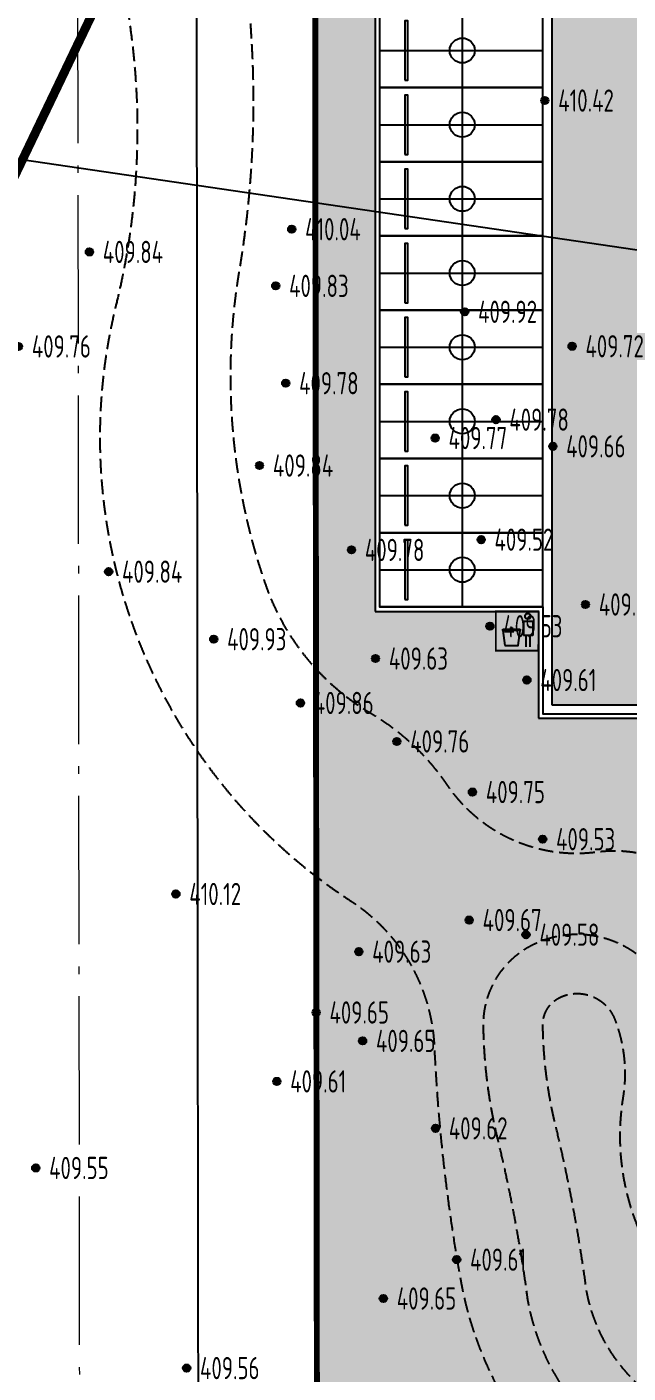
# Model space of a CAD drawing. Header units: millimetres. Extents: x 387826 to 388039216, y 3325062 to 3325368396.
# Drawn here: x 387546284 to 387566530, y 3324880601 to 3324925966 of the extents above; entities that cross this region are included whole.
import ezdxf
from ezdxf.enums import TextEntityAlignment as Align

# ---------------------------------------------------------------- set-up
doc = ezdxf.new("R2010")
doc.units = ezdxf.units.MM
doc.header["$LTSCALE"] = 1000
doc.header["$MEASUREMENT"] = 0
for name, pattern in [('000-Earth-MSCQ（不打印）$0$C2', [13.5, 10, -1.5, 0.5, -1.5]), ('000-Earth-MSCQ（不打印）$0$DIVIDE2', [0.625, 0.25, -0.125, 0, -0.125, 0, -0.125]), ('C2', [13.5, 10, -1.5, 0.5, -1.5]), ('DASH', [0.35, 0.25, -0.1]), ('DIVIDE2', [0.625, 0.25, -0.125, 0, -0.125, 0, -0.125])]:
    doc.linetypes.add(name, pattern=pattern)
for name, color, linetype in [('0 Plan-Furniture', 215, 'Continuous'), ('0 Plan-Green', 3, 'Continuous'), ('0 Plan-Green C2', 75, 'DASH'), ('0 Plan-Green Hatch', 76, 'Continuous'), ('0 Plan-Hatch 1', 8, 'Continuous'), ('0 Plan-Pavedivide', 15, 'Continuous'), ('0 Plan-Road 1', 2, 'Continuous'), ('0 Plan-Road 2', 40, 'Continuous'), ('0-SITE', 7, 'Continuous'), ('0-非设计区域', 250, 'Continuous'), ('000-Earth-MSCQ（不打印）$0$0NT-Earth Building', 251, 'Continuous'), ('000-Earth-MSCQ（不打印）$0$0NT-Earth Rord', 2, 'Continuous'), ('000-Earth-MSCQ（不打印）$0$0NT-Redline', 1, '000-Earth-MSCQ（不打印）$0$DIVIDE2'), ('000-Earth-MSCQ（不打印）$0$GCD', 251, 'Continuous'), ('000-Earth-MSCQ（不打印）$0$RD-红线', 7, 'Continuous'), ('0NT-Border', 21, 'DASH'), ('0NT-Redline', 1, 'DIVIDE2')]:
    doc.layers.add(name, color=color, linetype=linetype)
doc.layers.add('000-Earth-MSCQ（不打印）$0$RD-中线', color=1, linetype='000-Earth-MSCQ（不打印）$0$C2', lineweight=0)
doc.layers.add('RD-中线', color=1, linetype='C2', lineweight=0)
doc.layers.add('0NT-辅助线（不打印）', color=157, linetype='Continuous', plot=False)
doc.styles.add('000-Earth-MSCQ（不打印）$0$HZ', font='gbenor.shx', dxfattribs={"width": 0.8, "bigfont": 'hztxt.shx'})

# ---------------------------------------------------------------- blocks, each defined once
blk = doc.blocks.new('A$C194C63FB')
at = {"layer": '0 Plan-Pavedivide', "ltscale": 10}
for points in [[(-2500, 1250), (-2500, -1250), (3000, -1250), (3000, 1250)], [(-1650, -1000), (-1550, -1000), (-1550, 1000), (-1650, 1000)]]:
    blk.add_lwpolyline(points, close=True, dxfattribs=at)
blk.add_circle((282, 0), 420, dxfattribs=at)
at = {"layer": '0NT-辅助线（不打印）', "ltscale": 10}
for p, q in [((282, 1250), (282, -1250)), ((-2500, 0), (3000, 0))]:
    blk.add_line(p, q, dxfattribs=at)
blk = doc.blocks.new('000-Earth-MSCQ（不打印）$0$gc200')
h = blk.add_hatch(color=256)
edge = h.paths.add_edge_path()
edge.add_arc((0, 0), 0.25, 0, 360)
blk.add_circle((0, 0), 0.25)
blk = doc.blocks.new('000-Earth-MSCQ（不打印）')
at = {"layer": '000-Earth-MSCQ（不打印）$0$0NT-Earth Building', "flags": 128}
blk.add_lwpolyline([(387530523, 3324923785), (387569591, 3324918045), (387570507, 3324932021), (387571970, 3324952524)], dxfattribs=at)
at = {"layer": '000-Earth-MSCQ（不打印）$0$0NT-Earth Rord', "color": 8}
blk.add_lwpolyline([(387812091, 3325157336), (387803520, 3325142962), (387806085, 3325140996), (387789740, 3325111572), (387783836, 3325112751, 0.044396), (387777604, 3325113081, 0.292814), (387770442, 3325107823), (387767042, 3325098395), (387742439, 3325107401), (387733962, 3325100495), (387710761, 3325103573), (387707062, 3325086343), (387664000, 3325090184), (387658618, 3325029855), (387656935, 3325010980), (387655486, 3324994740), (387654965, 3324989077, -0.149248), (387646090, 3324967247, -0.176481), (387620643, 3324951141, -0.061287), (387606030, 3324950121), (387564308, 3324950070), (387551979, 3324937711), (387552033, 3324893807), (387552063, 3324868731)], format="xyb", dxfattribs=at)
at = {"layer": '000-Earth-MSCQ（不打印）$0$0NT-Redline', "ltscale": 2, "const_width": 200, "flags": 128}
blk.add_lwpolyline([(387727149, 3325038561), (387731947, 3325045522), (387732793, 3325048405), (387736658, 3325052380), (387738724, 3325053062), (387755596, 3325073700), (387757359, 3325075810), (387765031, 3325091176), (387763567, 3325091307), (387766674, 3325095973), (387768081, 3325098002), (387742439, 3325107401), (387733962, 3325100495), (387710761, 3325103573), (387709168, 3325096153), (387707062, 3325086343), (387667982, 3325089798), (387659067, 3324989866, -0.388035), (387611316, 3324946127), (387565970, 3324946072), (387555981, 3324936059), (387556068, 3324865035), (387556223, 3324859820), (387559228, 3324808008), (387571720, 3324797668), (387579381, 3324798672), (387574233, 3324808495), (387578832, 3324814782), (387583345, 3324819564), (387587163, 3324822804), (387589540, 3324824523), (387592355, 3324826109), (387596137, 3324826850), (387597082, 3324832681), (387591571, 3324839025), (387608981, 3324853035), (387614411, 3324846804), (387614514, 3324846803), (387616795, 3324854896), (387623174, 3324853940), (387635096, 3324877615), (387637326, 3324880091), (387648093, 3324901769), (387653676, 3324913099), (387659030, 3324926313), (387666293, 3324933026), (387674563, 3324955273), (387674699, 3324955834), (387679274, 3324966056), (387692671, 3324988472), (387687672, 3324991570), (387699107, 3325013209), (387703731, 3325018963), (387707661, 3325021086), (387708979, 3325021533), (387713125, 3325024321), (387719878, 3325030250)], format="xyb", close=True, dxfattribs=at)
at = {"layer": '000-Earth-MSCQ（不打印）$0$RD-中线', "ltscale": 0.5, "flags": 128}
blk.add_lwpolyline([(387547959, 3324954050), (387548068, 3324865025, 0.014178), (387548236, 3324859357), (387552840, 3324779970)], format="xyb", dxfattribs=at)
at = {"layer": '000-Earth-MSCQ（不打印）$0$RD-红线', "color": 1, "ltscale": 10}
blk.add_line((387555981, 3324936059), (387556068, 3324865035), dxfattribs=at)
at = {"layer": '000-Earth-MSCQ（不打印）$0$GCD', "linetype": 'Continuous'}
ref = blk.add_blockref('000-Earth-MSCQ（不打印）$0$gc200', (387563728, 3324923486), dxfattribs=dict(at, xscale=500, yscale=500, zscale=500))
ref.add_attrib('height', '410.42', dxfattribs={"linetype": 'Continuous', "height": 750, "style": '000-Earth-MSCQ（不打印）$0$HZ', "width": 0.8}).set_placement((387564178, 3324923486), align=Align.MIDDLE_LEFT)
ref = blk.add_blockref('000-Earth-MSCQ（不打印）$0$gc200', (387555202, 3324919149), dxfattribs=dict(at, xscale=500, yscale=500, zscale=500))
ref.add_attrib('height', '410.04', dxfattribs={"linetype": 'Continuous', "height": 750, "style": '000-Earth-MSCQ（不打印）$0$HZ', "width": 0.8}).set_placement((387555652, 3324919149), align=Align.MIDDLE_LEFT)
ref = blk.add_blockref('000-Earth-MSCQ（不打印）$0$gc200', (387548388, 3324918384), dxfattribs=dict(at, xscale=500, yscale=500, zscale=500))
ref.add_attrib('height', '409.84', dxfattribs={"linetype": 'Continuous', "height": 750, "style": '000-Earth-MSCQ（不打印）$0$HZ', "width": 0.8}).set_placement((387548838, 3324918384), align=Align.MIDDLE_LEFT)
ref = blk.add_blockref('000-Earth-MSCQ（不打印）$0$gc200', (387554663, 3324917240), dxfattribs=dict(at, xscale=500, yscale=500, zscale=500))
ref.add_attrib('height', '409.83', dxfattribs={"linetype": 'Continuous', "height": 750, "style": '000-Earth-MSCQ（不打印）$0$HZ', "width": 0.8}).set_placement((387555113, 3324917240), align=Align.MIDDLE_LEFT)
ref = blk.add_blockref('000-Earth-MSCQ（不打印）$0$gc200', (387561028, 3324916367), dxfattribs=dict(at, xscale=500, yscale=500, zscale=500))
ref.add_attrib('height', '409.92', dxfattribs={"linetype": 'Continuous', "height": 750, "style": '000-Earth-MSCQ（不打印）$0$HZ', "width": 0.8}).set_placement((387561478, 3324916367), align=Align.MIDDLE_LEFT)
ref = blk.add_blockref('000-Earth-MSCQ（不打印）$0$gc200', (387545998, 3324915199), dxfattribs=dict(at, xscale=500, yscale=500, zscale=500))
ref.add_attrib('height', '409.76', dxfattribs={"linetype": 'Continuous', "height": 750, "style": '000-Earth-MSCQ（不打印）$0$HZ', "width": 0.8}).set_placement((387546448, 3324915199), align=Align.MIDDLE_LEFT)
ref = blk.add_blockref('000-Earth-MSCQ（不打印）$0$gc200', (387564644, 3324915205), dxfattribs=dict(at, xscale=500, yscale=500, zscale=500))
ref.add_attrib('height', '409.72', dxfattribs={"linetype": 'Continuous', "height": 750, "style": '000-Earth-MSCQ（不打印）$0$HZ', "width": 0.8}).set_placement((387565094, 3324915205), align=Align.MIDDLE_LEFT)
ref = blk.add_blockref('000-Earth-MSCQ（不打印）$0$gc200', (387555000, 3324913960), dxfattribs=dict(at, xscale=500, yscale=500, zscale=500))
ref.add_attrib('height', '409.78', dxfattribs={"linetype": 'Continuous', "height": 750, "style": '000-Earth-MSCQ（不打印）$0$HZ', "width": 0.8}).set_placement((387555450, 3324913960), align=Align.MIDDLE_LEFT)
ref = blk.add_blockref('000-Earth-MSCQ（不打印）$0$gc200', (387562081, 3324912732), dxfattribs=dict(at, xscale=500, yscale=500, zscale=500))
ref.add_attrib('height', '409.78', dxfattribs={"linetype": 'Continuous', "height": 750, "style": '000-Earth-MSCQ（不打印）$0$HZ', "width": 0.8}).set_placement((387562531, 3324912732), align=Align.MIDDLE_LEFT)
ref = blk.add_blockref('000-Earth-MSCQ（不打印）$0$gc200', (387560033, 3324912111), dxfattribs=dict(at, xscale=500, yscale=500, zscale=500))
ref.add_attrib('height', '409.77', dxfattribs={"linetype": 'Continuous', "height": 750, "style": '000-Earth-MSCQ（不打印）$0$HZ', "width": 0.8}).set_placement((387560483, 3324912111), align=Align.MIDDLE_LEFT)
ref = blk.add_blockref('000-Earth-MSCQ（不打印）$0$gc200', (387563994, 3324911832), dxfattribs=dict(at, xscale=500, yscale=500, zscale=500))
ref.add_attrib('height', '409.66', dxfattribs={"linetype": 'Continuous', "height": 750, "style": '000-Earth-MSCQ（不打印）$0$HZ', "width": 0.8}).set_placement((387564444, 3324911832), align=Align.MIDDLE_LEFT)
ref = blk.add_blockref('000-Earth-MSCQ（不打印）$0$gc200', (387554118, 3324911185), dxfattribs=dict(at, xscale=500, yscale=500, zscale=500))
ref.add_attrib('height', '409.84', dxfattribs={"linetype": 'Continuous', "height": 750, "style": '000-Earth-MSCQ（不打印）$0$HZ', "width": 0.8}).set_placement((387554568, 3324911185), align=Align.MIDDLE_LEFT)
ref = blk.add_blockref('000-Earth-MSCQ（不打印）$0$gc200', (387561580, 3324908688), dxfattribs=dict(at, xscale=500, yscale=500, zscale=500))
ref.add_attrib('height', '409.52', dxfattribs={"linetype": 'Continuous', "height": 750, "style": '000-Earth-MSCQ（不打印）$0$HZ', "width": 0.8}).set_placement((387562030, 3324908688), align=Align.MIDDLE_LEFT)
ref = blk.add_blockref('000-Earth-MSCQ（不打印）$0$gc200', (387557215, 3324908342), dxfattribs=dict(at, xscale=500, yscale=500, zscale=500))
ref.add_attrib('height', '409.78', dxfattribs={"linetype": 'Continuous', "height": 750, "style": '000-Earth-MSCQ（不打印）$0$HZ', "width": 0.8}).set_placement((387557665, 3324908342), align=Align.MIDDLE_LEFT)
ref = blk.add_blockref('000-Earth-MSCQ（不打印）$0$gc200', (387549036, 3324907608), dxfattribs=dict(at, xscale=500, yscale=500, zscale=500))
ref.add_attrib('height', '409.84', dxfattribs={"linetype": 'Continuous', "height": 750, "style": '000-Earth-MSCQ（不打印）$0$HZ', "width": 0.8}).set_placement((387549486, 3324907608), align=Align.MIDDLE_LEFT)
ref = blk.add_blockref('000-Earth-MSCQ（不打印）$0$gc200', (387565094, 3324906503), dxfattribs=dict(at, xscale=500, yscale=500, zscale=500))
ref.add_attrib('height', '409.53', dxfattribs={"linetype": 'Continuous', "height": 750, "style": '000-Earth-MSCQ（不打印）$0$HZ', "width": 0.8}).set_placement((387565544, 3324906503), align=Align.MIDDLE_LEFT)
ref = blk.add_blockref('000-Earth-MSCQ（不打印）$0$gc200', (387561878, 3324905770), dxfattribs=dict(at, xscale=500, yscale=500, zscale=500))
ref.add_attrib('height', '409.53', dxfattribs={"linetype": 'Continuous', "height": 750, "style": '000-Earth-MSCQ（不打印）$0$HZ', "width": 0.8}).set_placement((387562328, 3324905770), align=Align.MIDDLE_LEFT)
ref = blk.add_blockref('000-Earth-MSCQ（不打印）$0$gc200', (387552575, 3324905333), dxfattribs=dict(at, xscale=500, yscale=500, zscale=500))
ref.add_attrib('height', '409.93', dxfattribs={"linetype": 'Continuous', "height": 750, "style": '000-Earth-MSCQ（不打印）$0$HZ', "width": 0.8}).set_placement((387553025, 3324905333), align=Align.MIDDLE_LEFT)
ref = blk.add_blockref('000-Earth-MSCQ（不打印）$0$gc200', (387558023, 3324904681), dxfattribs=dict(at, xscale=500, yscale=500, zscale=500))
ref.add_attrib('height', '409.63', dxfattribs={"linetype": 'Continuous', "height": 750, "style": '000-Earth-MSCQ（不打印）$0$HZ', "width": 0.8}).set_placement((387558473, 3324904681), align=Align.MIDDLE_LEFT)
ref = blk.add_blockref('000-Earth-MSCQ（不打印）$0$gc200', (387563124, 3324903957), dxfattribs=dict(at, xscale=500, yscale=500, zscale=500))
ref.add_attrib('height', '409.61', dxfattribs={"linetype": 'Continuous', "height": 750, "style": '000-Earth-MSCQ（不打印）$0$HZ', "width": 0.8}).set_placement((387563574, 3324903957), align=Align.MIDDLE_LEFT)
ref = blk.add_blockref('000-Earth-MSCQ（不打印）$0$gc200', (387555494, 3324903184), dxfattribs=dict(at, xscale=500, yscale=500, zscale=500))
ref.add_attrib('height', '409.86', dxfattribs={"linetype": 'Continuous', "height": 750, "style": '000-Earth-MSCQ（不打印）$0$HZ', "width": 0.8}).set_placement((387555944, 3324903184), align=Align.MIDDLE_LEFT)
ref = blk.add_blockref('000-Earth-MSCQ（不打印）$0$gc200', (387558743, 3324901888), dxfattribs=dict(at, xscale=500, yscale=500, zscale=500))
ref.add_attrib('height', '409.76', dxfattribs={"linetype": 'Continuous', "height": 750, "style": '000-Earth-MSCQ（不打印）$0$HZ', "width": 0.8}).set_placement((387559193, 3324901888), align=Align.MIDDLE_LEFT)
ref = blk.add_blockref('000-Earth-MSCQ（不打印）$0$gc200', (387561288, 3324900182), dxfattribs=dict(at, xscale=500, yscale=500, zscale=500))
ref.add_attrib('height', '409.75', dxfattribs={"linetype": 'Continuous', "height": 750, "style": '000-Earth-MSCQ（不打印）$0$HZ', "width": 0.8}).set_placement((387561739, 3324900182), align=Align.MIDDLE_LEFT)
ref = blk.add_blockref('000-Earth-MSCQ（不打印）$0$gc200', (387563654, 3324898593), dxfattribs=dict(at, xscale=500, yscale=500, zscale=500))
ref.add_attrib('height', '409.53', dxfattribs={"linetype": 'Continuous', "height": 750, "style": '000-Earth-MSCQ（不打印）$0$HZ', "width": 0.8}).set_placement((387564104, 3324898593), align=Align.MIDDLE_LEFT)
ref = blk.add_blockref('000-Earth-MSCQ（不打印）$0$gc200', (387551302, 3324896746), dxfattribs=dict(at, xscale=500, yscale=500, zscale=500))
ref.add_attrib('height', '410.12', dxfattribs={"linetype": 'Continuous', "height": 750, "style": '000-Earth-MSCQ（不打印）$0$HZ', "width": 0.8}).set_placement((387551752, 3324896746), align=Align.MIDDLE_LEFT)
ref = blk.add_blockref('000-Earth-MSCQ（不打印）$0$gc200', (387561181, 3324895868), dxfattribs=dict(at, xscale=500, yscale=500, zscale=500))
ref.add_attrib('height', '409.67', dxfattribs={"linetype": 'Continuous', "height": 750, "style": '000-Earth-MSCQ（不打印）$0$HZ', "width": 0.8}).set_placement((387561631, 3324895868), align=Align.MIDDLE_LEFT)
ref = blk.add_blockref('000-Earth-MSCQ（不打印）$0$gc200', (387563094, 3324895376), dxfattribs=dict(at, xscale=500, yscale=500, zscale=500))
ref.add_attrib('height', '409.58', dxfattribs={"linetype": 'Continuous', "height": 750, "style": '000-Earth-MSCQ（不打印）$0$HZ', "width": 0.8}).set_placement((387563544, 3324895376), align=Align.MIDDLE_LEFT)
ref = blk.add_blockref('000-Earth-MSCQ（不打印）$0$gc200', (387557462, 3324894804), dxfattribs=dict(at, xscale=500, yscale=500, zscale=500))
ref.add_attrib('height', '409.63', dxfattribs={"linetype": 'Continuous', "height": 750, "style": '000-Earth-MSCQ（不打印）$0$HZ', "width": 0.8}).set_placement((387557912, 3324894804), align=Align.MIDDLE_LEFT)
ref = blk.add_blockref('000-Earth-MSCQ（不打印）$0$gc200', (387556023, 3324892754), dxfattribs=dict(at, xscale=500, yscale=500, zscale=500))
ref.add_attrib('height', '409.65', dxfattribs={"linetype": 'Continuous', "height": 750, "style": '000-Earth-MSCQ（不打印）$0$HZ', "width": 0.8}).set_placement((387556473, 3324892754), align=Align.MIDDLE_LEFT)
ref = blk.add_blockref('000-Earth-MSCQ（不打印）$0$gc200', (387557589, 3324891796), dxfattribs=dict(at, xscale=500, yscale=500, zscale=500))
ref.add_attrib('height', '409.65', dxfattribs={"linetype": 'Continuous', "height": 750, "style": '000-Earth-MSCQ（不打印）$0$HZ', "width": 0.8}).set_placement((387558039, 3324891796), align=Align.MIDDLE_LEFT)
ref = blk.add_blockref('000-Earth-MSCQ（不打印）$0$gc200', (387554700, 3324890431), dxfattribs=dict(at, xscale=500, yscale=500, zscale=500))
ref.add_attrib('height', '409.61', dxfattribs={"linetype": 'Continuous', "height": 750, "style": '000-Earth-MSCQ（不打印）$0$HZ', "width": 0.8}).set_placement((387555150, 3324890431), align=Align.MIDDLE_LEFT)
ref = blk.add_blockref('000-Earth-MSCQ（不打印）$0$gc200', (387560042, 3324888849), dxfattribs=dict(at, xscale=500, yscale=500, zscale=500))
ref.add_attrib('height', '409.62', dxfattribs={"linetype": 'Continuous', "height": 750, "style": '000-Earth-MSCQ（不打印）$0$HZ', "width": 0.8}).set_placement((387560492, 3324888849), align=Align.MIDDLE_LEFT)
ref = blk.add_blockref('000-Earth-MSCQ（不打印）$0$gc200', (387546580, 3324887514), dxfattribs=dict(at, xscale=500, yscale=500, zscale=500))
ref.add_attrib('height', '409.55', dxfattribs={"linetype": 'Continuous', "height": 750, "style": '000-Earth-MSCQ（不打印）$0$HZ', "width": 0.8}).set_placement((387547030, 3324887514), align=Align.MIDDLE_LEFT)
ref = blk.add_blockref('000-Earth-MSCQ（不打印）$0$gc200', (387560758, 3324884425), dxfattribs=dict(at, xscale=500, yscale=500, zscale=500))
ref.add_attrib('height', '409.61', dxfattribs={"linetype": 'Continuous', "height": 750, "style": '000-Earth-MSCQ（不打印）$0$HZ', "width": 0.8}).set_placement((387561208, 3324884425), align=Align.MIDDLE_LEFT)
ref = blk.add_blockref('000-Earth-MSCQ（不打印）$0$gc200', (387558289, 3324883115), dxfattribs=dict(at, xscale=500, yscale=500, zscale=500))
ref.add_attrib('height', '409.65', dxfattribs={"linetype": 'Continuous', "height": 750, "style": '000-Earth-MSCQ（不打印）$0$HZ', "width": 0.8}).set_placement((387558739, 3324883115), align=Align.MIDDLE_LEFT)
ref = blk.add_blockref('000-Earth-MSCQ（不打印）$0$gc200', (387551663, 3324880770), dxfattribs=dict(at, xscale=500, yscale=500, zscale=500))
ref.add_attrib('height', '409.56', dxfattribs={"linetype": 'Continuous', "height": 750, "style": '000-Earth-MSCQ（不打印）$0$HZ', "width": 0.8}).set_placement((387552113, 3324880770), align=Align.MIDDLE_LEFT)
blk = doc.blocks.new('fsdeghfgjfg')
at = {"layer": '0 Plan-Furniture'}
for p, q in [((481420.931, 3490947.709), (481420.931, 3490947.778)), ((481420.931, 3490947.778), (481421.831, 3490947.778)), ((481421.343, 3490947.778), (481421.343, 3490947.865)), ((481421.343, 3490947.865), (481421.42, 3490947.865)), ((481421.42, 3490947.865), (481421.42, 3490947.778)), ((481421.831, 3490947.778), (481421.831, 3490947.709)), ((481422.01, 3490948.201), (481422.505, 3490948.201)), ((481422.01, 3490948.201), (481422.011, 3490947.445)), ((481422.505, 3490948.201), (481422.505, 3490947.445)), ((481422.505, 3490947.445), (481422.011, 3490947.445)), ((481422.16, 3490946.859), (481422.16, 3490947.445)), ((481422.349, 3490947.445), (481422.349, 3490946.859))]:
    blk.add_line(p, q, dxfattribs=at)
at = {"layer": '0 Plan-Furniture', "const_width": 0.1}
blk.add_lwpolyline([(481420.558, 3490948.721), (481420.558, 3490946.646), (481422.799, 3490946.646), (481422.799, 3490948.721)], close=True, dxfattribs=at)
at = {"layer": '0 Plan-Furniture'}
blk.add_lwpolyline([(481421.031, 3490946.93), (481421.73, 3490946.93), (481421.83, 3490947.709), (481420.931, 3490947.709)], close=True, dxfattribs=at)
blk.add_circle((481422.244, 3490948.459), 0.152, dxfattribs=at)

msp = doc.modelspace()

# ---------------------------------------------------------------- hatches: boundary and pattern name
at = {"layer": '0 Plan-Green Hatch', "ltscale": 10}
h = msp.add_hatch(dxfattribs=at)
h.set_pattern_fill('GRASS', color=256, scale=400, double=1)
h.set_pattern_definition([(90, (387910883.6, 3325096422.7), (-798.2364, 798.2364), [211.6645, -1384.808]), (45, (387910883.6, 3325096422.7), (-798.237, 798.237), [211.6645, -917.213]), (135, (387910883.6, 3325096422.7), (-798.237, -798.237), [211.6645, -917.213])])
edge = h.paths.add_edge_path()
edge.add_line((387564087, 3324808679), (387562590, 3324819517))
edge.add_arc((387605680, 3324825470), 43500, 114.1135, 187.865, ccw=False)
edge.add_arc((387581781, 3324878865), 15000, 294.1135, 372.9095)
edge.add_line((387596401, 3324882216), (387591598, 3324881444))
edge.add_arc((387632666, 3324896181), 43631, 171.4451, 199.7405, ccw=False)
edge.add_line((387589520, 3324902672), (387585472, 3324902672))
edge.add_line((387585472, 3324902672), (387585472, 3324896072))
edge.add_line((387585472, 3324896072), (387583771, 3324896072))
edge.add_line((387583771, 3324896072), (387583772, 3324893072))
edge.add_line((387583772, 3324893072), (387584322, 3324893072))
edge.add_line((387584322, 3324893072), (387584322, 3324886222))
edge.add_line((387584322, 3324886222), (387575072, 3324886222))
edge.add_line((387575072, 3324886222), (387575072, 3324893072))
edge.add_line((387575072, 3324893072), (387576922, 3324893072))
edge.add_line((387576922, 3324893072), (387576922, 3324896072))
edge.add_line((387576922, 3324896072), (387573922, 3324896072))
edge.add_line((387573922, 3324896072), (387573922, 3324902672))
edge.add_line((387573922, 3324902672), (387563512, 3324902672))
edge.add_line((387563512, 3324902672), (387563512, 3324906272))
edge.add_line((387563512, 3324906272), (387558012, 3324906272))
edge.add_line((387558012, 3324906272), (387558012, 3324931572))
edge.add_line((387558012, 3324931572), (387563512, 3324931572))
edge.add_line((387563512, 3324931572), (387563512, 3324932400))
edge.add_line((387563512, 3324932400), (387563836, 3324932725))
edge.add_line((387563836, 3324932725), (387559942, 3324936609))
edge.add_line((387559942, 3324936609), (387565450, 3324942131))
edge.add_line((387565450, 3324942131), (387569344, 3324938247))
edge.add_line((387569344, 3324938247), (387569668, 3324938572))
edge.add_line((387569668, 3324938572), (387569853, 3324938572))
edge.add_line((387569853, 3324938572), (387569853, 3324944072))
edge.add_line((387569853, 3324944072), (387580153, 3324944072))
edge.add_line((387580153, 3324944072), (387580153, 3324938572))
edge.add_line((387580153, 3324938572), (387580503, 3324938572))
edge.add_arc((387564914, 3324960011), 26508, 306.0222, 323.9778)
edge.add_line((387586353, 3324944422), (387586353, 3324946072))
edge.add_line((387586353, 3324946072), (387565970, 3324946072))
edge.add_line((387565970, 3324946072), (387555981, 3324936059))
edge.add_line((387555981, 3324936059), (387556083, 3324865035))
edge.add_line((387556083, 3324865035), (387556223, 3324859820))
edge.add_line((387556223, 3324859820), (387559228, 3324808008))
edge.add_line((387559228, 3324808008), (387564087, 3324808679))
at = {"layer": '0 Plan-Hatch 1', "ltscale": 10}
h = msp.add_hatch(dxfattribs=at)
h.set_pattern_fill('混凝土', color=256, scale=200)
h.set_pattern_definition([(50, (387585506.2, 3324938266), (1434.52, -125.504), [150, -1650]), (355, (387585506.2, 3324938266), (-277.503, 1504.384), [120, -1320]), (100.4514, (387585625.7, 3324938255.5), (1157.02, 1378.88), [127.48, -1402.284]), (46.184, (387585506.2, 3324938666), (2134.48, -331.04), [225, -2475]), (96.6356, (387585684, 3324938638.4), (1869.33, 1948.24), [191.22, -2103.43]), (351.184, (387585506.2, 3324938666), (1869.32, 1948.24), [180, -1980]), (21, (387585706.2, 3324938566), (1193.814, -805.238), [150, -1650]), (326, (387585706.2, 3324938566), (486.63, 1450.3), [120, -1320]), (71.4514, (387585805.7, 3324938498.9), (1680.445, 645.06), [127.48, -1402.284]), (37.5, (387585506.2, 3324938265.96), (24.32, 665.788), [0, -1304, 0, -1340, 0, -1325]), (7.5, (387585506.2, 3324938265.96), (526.139, 788.823), [0, -764, 0, -1274, 0, -505]), (327.5, (387585060.2, 3324938265.96), (1067.645, -45.11), [0, -500, 0, -1560, 0, -2070]), (317.5, (387584860.2, 3324938266), (1166.372, 200.21), [0, -650, 0, -1036, 0, -1470])])
edge = h.paths.add_edge_path()
edge.add_line((387563962, 3324903122), (387569362, 3324903122))
edge.add_line((387569362, 3324903122), (387569362, 3324926422))
edge.add_arc((387575662, 3324926422), 6300, 90, 180, ccw=False)
edge.add_line((387575662, 3324932722), (387592203, 3324932722))
edge.add_line((387592203, 3324932722), (387592203, 3324946591))
edge.add_arc((387598496, 3324946597), 6293, 115.3465, 180.048, ccw=False)
edge.add_line((387595802, 3324952284), (387583170, 3324952250))
edge.add_arc((387580510, 3324946547), 6293, -0.0398, 64.9946, ccw=False)
edge.add_line((387586803, 3324946543), (387586803, 3324944422))
edge.add_arc((387580503, 3324944422), 6300, -90, 0, ccw=False)
edge.add_line((387580503, 3324938122), (387569855, 3324938122))
edge.add_line((387569855, 3324938122), (387563962, 3324932214))
edge.add_line((387563962, 3324932214), (387563962, 3324903122))

# ---------------------------------------------------------------- linework, layer by layer
at = {"layer": '0 Plan-Green', "ltscale": 10}
for p, q in [((387558012, 3324931572), (387558012, 3324906272)), ((387558012, 3324906272), (387563512, 3324906272)), ((387563512, 3324906272), (387563512, 3324902672)), ((387563512, 3324902672), (387569812, 3324902672))]:
    msp.add_line(p, q, dxfattribs=at)
at = {"layer": '0 Plan-Green C2', "ltscale": 2, "flags": 128}
for points in [[(387584010, 3324950094, -0.085161), (387572162, 3324949603, 0.05038), (387565283, 3324949794, 0.31345), (387560659, 3324946051, -0.105907), (387558286, 3324941644, 0.061514), (387555496, 3324937405, 0.143121), (387553699, 3324927231, -0.068973), (387553431, 3324917748, 0.125208), (387554310, 3324907194, 0.178049), (387557864, 3324902840, -0.110717), (387560425, 3324900434, 0.283798), (387565478, 3324898166, -0.493255), (387570482, 3324893165, 0.091737), (387570796, 3324887130, 0.465825), (387578961, 3324883046, -0.209201), (387584589, 3324883020, -0.209201)], [(387549031, 3324934292, -0.127231), (387549707, 3324929263, 0.065844), (387549746, 3324926060, -0.096532), (387549282, 3324916586, 0.31866), (387557200, 3324896506, -0.241096), (387560004, 3324891602, 0.033088), (387560895, 3324883707, 0.174484), (387565071, 3324876480, -0.276017), (387567121, 3324870514, 0.084718), (387566927, 3324865519, -0.232579), (387564607, 3324858670, 0.227703), (387560661, 3324847369, -0.122597), (387559235, 3324836647, 0.429401), (387562400, 3324829837, 0.311116)], [(387566694, 3324877845, -0.213328), (387563153, 3324883087, 0.026241), (387562144, 3324888482, -0.055856), (387561661, 3324892299, -0.30077), (387563461, 3324895106, -0.426789), (387567938, 3324893264, -0.134224), (387568333, 3324889579, 0.168676), (387569036, 3324885587, 0.104873), (387572020, 3324882166, 0.114979), (387575999, 3324880410, 0.144854), (387579515, 3324880767, -0.135424), (387583169, 3324881206, -0.336293), (387586218, 3324878077, -0.05633), (387586264, 3324873908, -0.546152), (387582675, 3324872087, -0.088506), (387581164, 3324873377, 0.244027), (387575010, 3324876013, -0.130858), (387566694, 3324877845, 2.527194)], [(387567111, 3324880004, -0.17603), (387565130, 3324883395, 0.026037), (387564088, 3324888953, -0.055856), (387563661, 3324892327, -0.30077), (387564270, 3324893277, -0.426789), (387566076, 3324892534, -0.134224), (387566359, 3324889898, 0.168676), (387567288, 3324884614, 0.060395), (387569121, 3324882094)]]:
    msp.add_lwpolyline(points, format="xyb", dxfattribs=at)
at = {"layer": '0 Plan-Pavedivide', "ltscale": 10}
for p, q in [((387563962, 3324932214), (387563962, 3324903122)), ((387563962, 3324903122), (387569362, 3324903122))]:
    msp.add_line(p, q, dxfattribs=at)
at = {"layer": '0 Plan-Road 1', "ltscale": 10}
msp.add_lwpolyline([(387580003, 3324938422), (387580003, 3324943922), (387570003, 3324943922), (387570003, 3324938422), (387569731, 3324938422), (387569345, 3324938035), (387565451, 3324941919), (387560154, 3324936609), (387564048, 3324932725), (387563662, 3324932338), (387563662, 3324931422), (387558162, 3324931422), (387558162, 3324906422), (387563662, 3324906422), (387563662, 3324902822), (387569662, 3324902822), (387569662, 3324906422), (387575162, 3324906422), (387575162, 3324926422), (387569662, 3324926422)], dxfattribs=at)
at = {"layer": '0 Plan-Road 2', "ltscale": 10}
msp.add_line((387563662, 3324906422), (387558162, 3324906422), dxfattribs=at)
at = {"layer": '0-非设计区域', "ltscale": 10}
msp.add_lwpolyline([(387687294, 3325161743), (387779136, 3325117829), (387724265, 3325003071), (387706528, 3325011552), (387651681, 3324896843), (387648024, 3324898592), (387593153, 3324783833), (387501311, 3324827747), (387556182, 3324942505), (387559839, 3324940757), (387614710, 3325055515), (387632447, 3325047034)], close=True, dxfattribs=at)
at = {"layer": '0NT-Border', "linetype": 'DASH', "ltscale": 4, "const_width": 300}
msp.add_lwpolyline([(387648024, 3324898592), (387593153, 3324783833), (387501311, 3324827747), (387556182, 3324942505), (387559839, 3324940757)], dxfattribs=at)
at = {"layer": '0NT-Redline', "ltscale": 2, "const_width": 200, "flags": 128}
msp.add_lwpolyline([(387727149, 3325038561), (387731947, 3325045522), (387732793, 3325048405), (387736658, 3325052380), (387738724, 3325053062), (387755596, 3325073700), (387757359, 3325075810), (387765031, 3325091176), (387763567, 3325091307), (387766674, 3325095973), (387768081, 3325098002), (387742439, 3325107401), (387733962, 3325100495), (387710761, 3325103573), (387709168, 3325096153), (387707062, 3325086343), (387667982, 3325089798), (387659067, 3324989866, -0.388035), (387611316, 3324946127), (387565970, 3324946072), (387555981, 3324936059), (387556068, 3324865035), (387556223, 3324859820), (387559228, 3324808008), (387571720, 3324797668), (387579381, 3324798672), (387574233, 3324808495), (387578832, 3324814782), (387583345, 3324819564), (387587163, 3324822804), (387589540, 3324824523), (387592355, 3324826109), (387596137, 3324826850), (387597082, 3324832681), (387591571, 3324839025), (387608981, 3324853035), (387614411, 3324846804), (387614514, 3324846803), (387616795, 3324854896), (387623174, 3324853940), (387635096, 3324877615), (387637326, 3324880091), (387648093, 3324901769), (387653676, 3324913099), (387659030, 3324926313), (387666293, 3324933026), (387674563, 3324955273), (387674699, 3324955834), (387679274, 3324966056), (387692671, 3324988472), (387687672, 3324991570), (387699107, 3325013209), (387703731, 3325018963), (387707661, 3325021086), (387708979, 3325021533), (387713125, 3325024321), (387719878, 3325030250)], format="xyb", close=True, dxfattribs=at)
at = {"layer": 'RD-中线', "ltscale": 0.5, "flags": 128}
msp.add_lwpolyline([(387547959, 3324954050), (387548068, 3324865025, 0.014178), (387548236, 3324859357), (387552840, 3324779970)], format="xyb", dxfattribs=at)

# ---------------------------------------------------------------- block references
at = {"layer": '0 Plan-Furniture', "xscale": 639.9999999999999, "yscale": 639.9999999999999, "zscale": 639.9999999999999, "rotation": 359.9974540105966}
msp.add_blockref('fsdeghfgjfg', (79353642, 1090712784), dxfattribs=at)
at = {"layer": '0 Plan-Pavedivide', "ltscale": 10}
for p in [(387560662, 3324925172), (387560662, 3324922672), (387560662, 3324920172), (387560662, 3324917672), (387560662, 3324915172), (387560662, 3324912672), (387560662, 3324910172), (387560662, 3324907672)]:
    msp.add_blockref('A$C194C63FB', p, dxfattribs=at)
at = {"layer": '0-SITE', "ltscale": 10}
msp.add_blockref('000-Earth-MSCQ（不打印）', (0, 0), dxfattribs=at)

doc.saveas('drawing.dxf')
